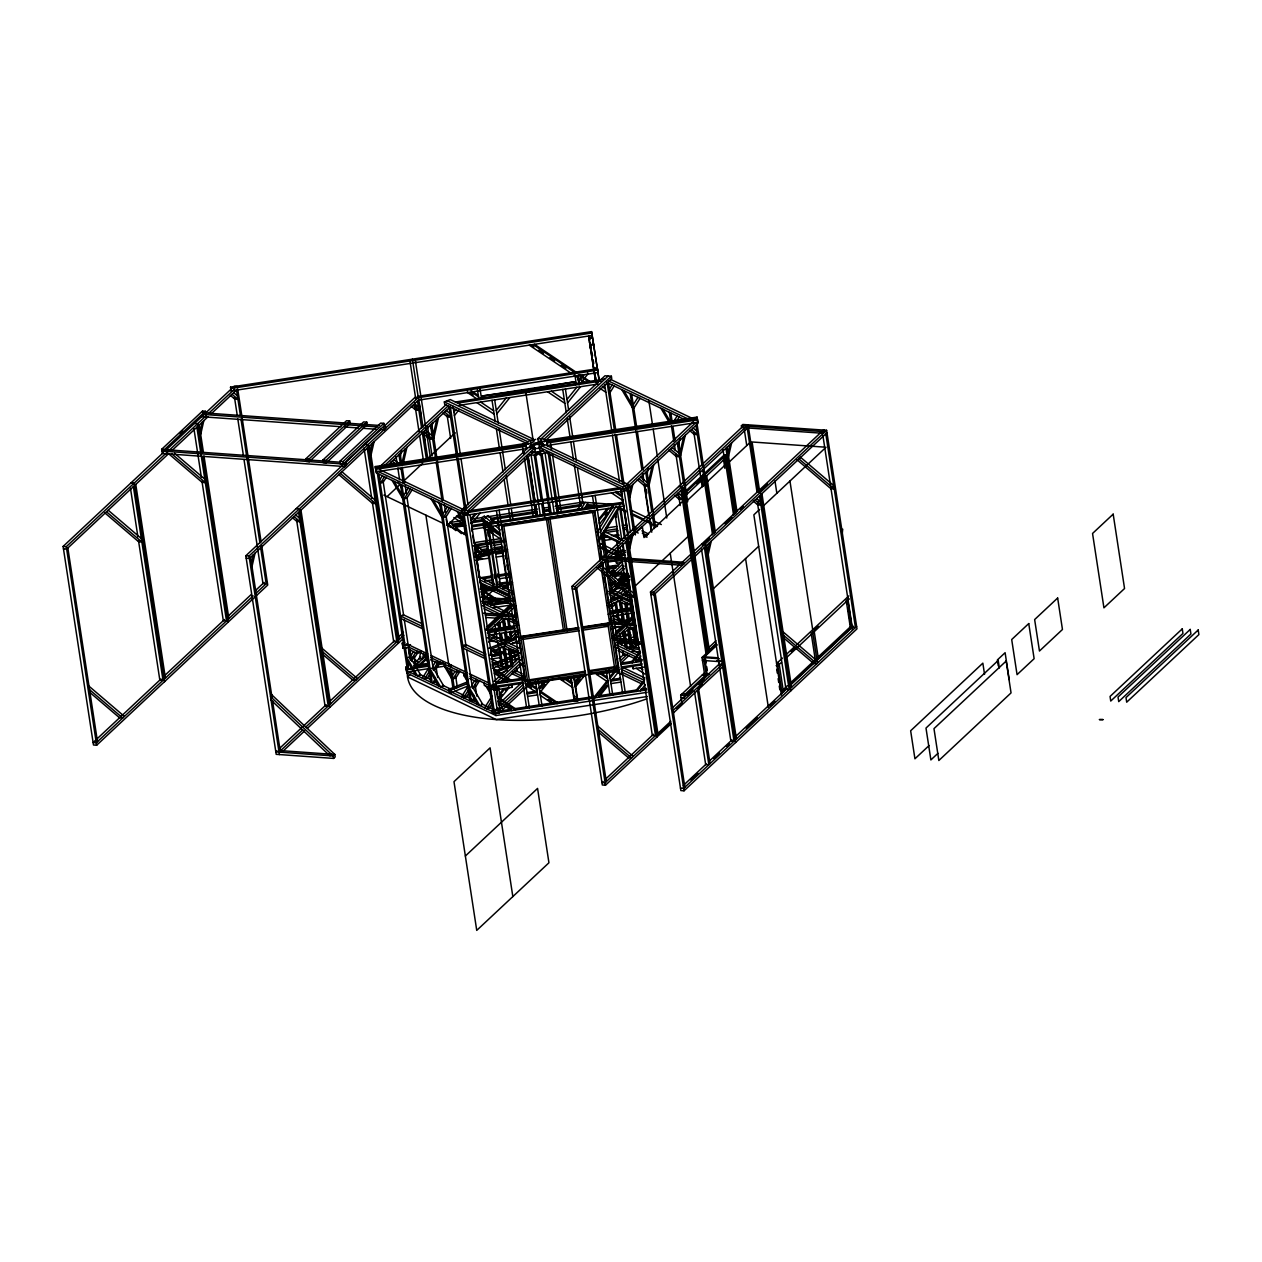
<?xml version="1.0" encoding="UTF-8"?>
<svg xmlns="http://www.w3.org/2000/svg" width="1262" height="1262" viewBox="0 0 1262 1262"><rect width="100%" height="100%" fill="white"/><g stroke="black" fill="none" stroke-linecap="round" stroke-linejoin="round"><path stroke-width="1.5" d="M501.456 538.48L473.755 542.739L485.996 553.292L485.98 554.823L483.299 555.879L483.314 554.349L473.203 545.626M450.392 527.484L450.487 526.017M478.755 548.591L475.853 546.099L475.853 544.537L505.384 540.01M277.025 750.764L275.842 751.884L333.247 755.954L334.84 754.471L272.119 695.157L271.062 700.11L329.776 755.717L334.745 754.471L335.203 756.916L333.625 758.415L276.204 754.329L245.822 555.769L381.518 428.733M202.157 422.265L200.232 430.673L200.768 434.128L203.829 420.688M251.469 563.12L253.394 554.712M252.006 566.575L255.066 553.135M370.476 451.686L372.4 443.293M371.012 455.156L374.088 441.716M399.865 458.216L401.616 450.613M402.184 462.255L405.228 448.925M403.556 462.097L406.916 447.363M431.43 428.67L432.74 422.959M433.308 434.617L436.794 419.394M433.844 438.072L438.482 417.817M420.956 651.287L419.268 658.654L422.454 658.874L423.716 653.353M522.673 678.704L523.982 672.946M629.217 494.42L631.142 486.028M629.754 497.891L632.814 484.45M629.139 545.484L631.047 537.091M629.659 548.954L632.735 535.514M646.665 475.758L648.4 468.139M648.542 481.69L652.028 466.467M649.078 485.16L653.716 464.889M678.215 446.212L679.95 438.592M680.108 452.143L683.578 436.92M680.628 455.614L685.266 435.343M728.032 452.9L729.957 444.492M728.553 456.355L731.629 442.915M707.667 551.068L709.591 542.66M708.203 554.539L711.279 541.082M577.286 510.384L582.35 502.166L612.37 504.295M581.167 508.949L585.221 502.371M584.038 509.154L588.092 502.576M585.489 508.996L587.54 505.683M597.021 532.406L613.222 506.078M599.892 532.611L616.093 506.283M597.699 541.051L619.973 504.832M599.182 540.862L619.437 507.939M379.752 479.891L382.339 475.758M384.421 476.768L380.272 483.346L383.238 482.179L386.361 477.241M403.556 495.587L408.257 488.126M410.339 489.12L404.092 499.058L407.058 497.875L412.264 489.609M442.71 514.265L447.411 506.803M449.493 507.797L443.246 517.736L446.212 516.552L451.417 508.286M410.86 655.751L413.447 651.634M415.545 652.628L411.38 659.221L414.362 658.038L418.511 651.46M422.344 678.151L428.607 668.229M429.127 671.684L424.426 679.145L427.392 677.978L429.285 674.996M432.819 666.226L435.406 662.108M609.467 389.106L612.07 384.989M610.003 392.561L614.152 385.983M452.395 675.564L454.983 671.447M633.272 404.802L637.988 397.341M633.808 408.273L640.071 398.335M467.76 686.891L461.498 696.829L464.463 695.662M468.281 690.361L463.58 697.823L466.546 696.656L468.439 693.674M471.972 684.887L474.559 680.77M484.592 707.84L490.855 697.918M491.375 701.372L486.675 708.834L489.64 707.667L492.464 703.186M674.318 420.498L677.142 416.018M677.142 420.325L679.224 417.012M448.404 524.219L459.731 513.602M453.878 412.09L456.039 409.393M454.399 415.561L458.721 410.166M496.297 410.371L506.078 398.145M496.834 413.826L509.848 397.562M582.728 374.672L578.406 380.067L578.627 381.471L584.022 374.719M475.033 513.602L470.726 518.997L470.947 520.401L476.342 513.666M567.001 399.486L576.781 387.276M567.537 402.957L580.567 386.693M480.112 513.082L471.467 523.872L471.247 522.468M482.936 588.266L485.097 585.568M484.229 588.313L486.391 585.615M483.677 593.14L485.838 590.442M488.757 642.232L495.24 634.139L495.019 632.735M607.306 508.491L598.74 519.171L598.961 520.575L608.757 508.365M605.192 515.243L607.558 512.293M609.94 509.343L612.307 506.377L612.527 507.781L599.497 524.045L599.276 522.642M503.885 688.389L499.563 693.784L499.784 695.188L505.179 688.437M502.244 694.557L500.083 697.255L500.304 698.643L508.949 687.853L508.728 686.465M505.494 690.503L507.655 687.806M543.528 682.3L539.205 687.695L539.426 689.084L544.837 682.348M541.903 688.453L545.137 684.414M539.962 692.554L548.607 681.764L548.229 679.319M576.182 684.367L580.504 678.972M583.738 674.933L583.959 676.337L575.314 687.127L575.093 685.723M614.247 671.416L609.925 676.826L610.145 678.215L615.54 671.479M598.456 695.851L607.022 685.156M611.755 680.344L619.311 670.895L596.532 674.397L596.311 672.993M598.677 697.239L608.458 685.029M640.307 651.066L632.01 661.414L632.23 662.818L640.528 652.47M640.891 656.13L636.001 662.235L635.78 660.831M644.677 679.666L636.395 690.014L636.616 691.418L643.715 682.537M640.386 690.835L645.276 684.73M797.063 459.794L830.995 488.788L833.661 485.554L800.455 457.191L798.783 458.769L834.198 489.009L833.661 485.554M161.646 449.319L202.504 411.065L205.375 411.27L205.643 412.989L164.786 451.228L161.915 451.023L161.646 449.319L164.517 449.524L205.375 411.27M180.229 433.891L183.053 431.241M261.723 545.831L267.733 585.063L96.669 745.227L93.483 744.99L63.1 546.446L163.461 452.474M205.816 412.816L231.325 388.933M63.1 546.446L66.287 546.667L206.179 415.687M209.003 413.037L234.511 389.169M168.43 453.831L66.665 549.112L63.479 548.891M171.253 451.197L207.962 416.823M210.801 414.173L237.713 388.964L261.124 541.95M305.656 458.974L346.514 420.719L349.7 420.956L350.079 423.401L309.222 461.655L306.035 461.419L305.656 458.974L308.843 459.194L349.7 420.956M322.741 460.173L363.598 421.918L366.785 422.139L367.163 424.6L326.306 462.838L323.119 462.618L322.741 460.173L325.927 460.393L366.785 422.139M339.825 461.356L380.682 423.117L383.869 423.338L384.247 425.783L343.39 464.037L340.204 463.817L339.825 461.356L343.012 461.592L383.869 423.338M384.326 426.114L415.119 397.278L418.306 397.514L249.024 556.006L245.822 555.769M344.494 464.116L346.072 462.633L346.451 465.079L344.873 466.561L162.293 453.468L161.93 451.023L344.494 464.116L344.873 466.561M384.121 429.821L385.715 428.339L385.336 425.878L383.743 427.376L384.121 429.821L380.193 429.537M418.668 399.959L249.387 558.451L246.2 558.23M380.177 466.372L446.243 404.534M384.263 465.773L448.515 405.607M387.497 465.536L450.329 406.711M161.031 678.956L93.104 742.545L96.291 742.766L253.189 595.885M165.259 674.996L224.494 619.532M227.334 616.881L251.406 594.323M255.665 590.348L264.168 582.397M256.012 593.235L267.355 582.618M387.292 496.423L400.038 484.498M402.862 481.847L422.675 463.28M425.515 460.63L455.251 432.803M461.403 510.227L528.557 447.347L534.93 447.789L535.309 450.25L468.155 513.129L461.766 512.672L461.403 510.227L467.776 510.668L534.93 447.789M537.833 438.655L605.003 375.776L611.376 376.218L611.755 378.679L544.6 441.558L538.211 441.101L537.833 438.655L544.222 439.113L611.376 376.218M463.88 509.722L466.656 507.135M531.744 447.568L464.59 510.447L465.331 515.353L626.22 490.618L698.028 423.401L697.066 417.091L546.572 440.233L547.377 445.47L697.87 422.344L697.066 417.091M608.189 375.997L541.035 438.876L541.398 441.337M272.119 695.157L270.541 696.64L333.152 755.954L333.625 758.415M529.267 454.809L536.445 455.33L538.038 453.831L540.01 454.777L546.683 452.143M475.206 557.205L480.68 552.078L480.585 553.545L476.452 557.425M475.727 560.486L482.778 553.876L482.668 555.359L476.989 560.675M280.038 747.956L326.211 704.717M330.502 700.694L394.848 640.449M397.719 637.767L403.461 632.388M279.028 752.105L302.817 729.83M305.609 727.212L403.777 635.307M282.199 751.931L304.599 730.966M307.392 728.348L402.72 639.093M403.414 643.588L404.613 642.484M407.042 667.298L408.241 666.178M415.119 662.534L420.956 657.076M483.33 599.466L494.609 588.897M414.898 665.957L426.319 655.262M414.346 666.888L415.529 665.768M482.605 603.22L483.425 602.431L476.989 560.36M418.132 665.737L426.698 657.707M626.441 484.403L693.548 421.571M627.293 486.817L696.214 422.281M487.053 626.646L498.537 615.903L498.9 618.364M500.115 614.42L511.599 603.678M486.217 629.044L511.773 605.129M486.864 630.053L501.724 616.14L502.087 618.585M503.301 614.657L514.107 604.53M489.94 629.975L502.891 617.844M505.037 615.84L515.842 605.713M505.81 617.923L498.174 625.053L494.988 624.832L495.587 628.697M506.33 631.883L507.214 637.673L508.412 636.553M510.4 634.691L514.644 630.716M501.487 633.776L502.355 639.424L505.541 639.645L506.74 638.54L505.589 631.016M496.029 651.366L498.821 648.747M508.618 639.582L518.398 630.401M511.788 639.408L518.777 632.861M683.61 562.237L682.174 563.578L682.442 565.281L600.712 559.476L600.444 557.772L601.879 556.432L683.61 562.237L683.862 563.956M824.812 431.983L824.559 430.263L823.124 431.604L823.392 433.323L741.662 427.518L741.393 425.799L742.813 424.458L826.61 430.295L856.993 628.855L684.036 790.801L680.849 790.564L650.466 592.004L679.114 565.187M671.21 723.694L605.492 785.216L602.305 784.98L571.923 586.436L743.081 426.177M571.923 586.436L575.109 586.656L603.757 559.839M606.628 557.157L748.066 424.726M626.867 539.6L642.374 526.853L644.014 537.549L683.894 500.225M607.006 559.602L575.488 589.102L572.301 588.881M609.861 556.921L748.445 427.171L758.383 492.101M683.894 492.716L703.139 474.686L704.748 474.812L713.756 533.763M703.912 476.768L703.549 474.323L724.167 455.014L725.76 455.125L734.784 514.076M704.748 474.812L684.114 494.12L708.124 651.003L716.374 643.273M703.549 474.323L705.142 474.433L725.76 455.125M684.272 495.161L687.017 492.59M696.64 483.583L702.145 478.424M684.493 496.565L705.111 477.257M705.505 476.878L726.139 457.57L724.546 457.459M494.105 681.385L519.739 657.376M610.65 572.27L622.04 561.606M685.361 502.292L705.994 482.983M706.389 482.605L727.022 463.296M728.206 462.933L750.701 441.874M522.925 657.612L491.596 686.938L491.975 689.399M612.401 573.831L622.371 564.493M500.478 681.843L520.417 663.165M612.748 576.718L624.138 566.054M495.161 689.62L494.783 687.175L488.41 686.717L488.773 689.162L495.161 689.62L498.001 686.954M503.696 681.622L523.651 662.944M614.547 577.838L624.516 568.499M612.149 585.284L615.004 582.602M617.859 579.936L625.021 573.232L608.205 572.049M614.326 584.748L615.746 583.407L616.487 585.095L615.067 586.42L614.326 584.748L629.454 580.835M619.137 580.63L627.608 572.696M610.729 589.496L616.897 583.738M619.311 581.466L622.166 578.801M618.932 582.587L628.508 573.611M608.647 591.452L611.518 591.657L618.396 585.221M622.513 581.356L628.003 576.213M621.062 582.981L629.328 575.235M614.531 590.805L620.021 585.647M624.154 581.798L629.643 576.655M501.992 701.073L521.947 682.411M610.003 599.971L614.263 595.964M617.118 593.298L628.508 582.634M498.064 707.966L495.225 710.648L495.966 715.538L647.169 692.302M500.919 705.3L523.698 683.972M620.305 593.519L628.855 585.521M528.699 685.313L498.79 713.314L492.401 712.872L492.022 710.411L498.411 710.869L524.045 686.859M609.246 607.085L613.521 603.094M622.071 595.08L626.346 591.089M611.06 608.205L615.32 604.198M625.289 594.875L628.145 592.209M634.123 586.988L659.569 563.168M661.887 560.991L689.257 535.372M681.985 562.505L823.423 430.074M702.224 544.947L709.307 538.322M724.877 523.746L731.944 517.12M740.447 509.17L743.271 506.519M758.856 491.928L767.343 483.977M652.028 593.345L650.845 594.465L654.032 594.686L826.989 432.756M650.466 592.004L653.653 592.241L826.61 430.295M615.383 632.372L623.491 624.785M625.069 623.302L633.177 615.714M612.985 636.222L634.013 616.534M612.338 638.446L626.678 625.021L627.056 627.466M628.255 623.523L633.997 618.159M614.137 639.55L627.845 626.725M630.069 624.643L634.376 620.604M630.763 626.788L623.128 633.934L619.942 633.713L621.724 645.292M759.598 509.438L753.856 514.833L781.415 694.999M762.485 506.756L826.042 447.237M619.185 658.701L624.39 653.842M630.385 648.226L633.366 645.434M624.722 631.379L627.309 648.305L630.495 648.526L631.694 647.406L631.11 643.652M620.147 661.02L627.577 654.063M634.297 647.769L638.54 643.794M620.525 663.481L629.012 655.514M712.257 589.748L758.667 546.288M465.362 856.015L537.565 788.419L548.938 862.782L476.736 930.378L453.989 781.667L490.082 747.861L512.829 896.572M707.745 648.558L715.996 640.828M706.878 651.586L709.717 648.92M704.732 675.296L702.003 657.486L715.664 644.708M704.511 656.824L717.337 644.819M703.88 659.095L702.461 660.42L719.845 661.667M841.864 529.993L842.701 529.204L842.322 532.927M681.575 701.167L680.66 695.22L704.385 673.009M685.44 693.958L705.269 675.391L705.647 677.836M671.321 708.881L719.103 664.143L722.29 664.364L673.103 710.427M687.222 695.094L692.901 689.778M698.564 684.477L704.228 679.177M676.448 708.282L682.174 702.918M697.933 688.153L702.224 684.13M673.466 712.872L722.669 666.809M603.126 781.415L601.927 782.535L605.113 782.755L670.832 721.249M604.798 779.853L653.495 734.247M656.871 735.699L670.769 722.7M776.603 663.544L782.472 658.054M784.932 655.751L794.65 646.649M796.701 644.724L848.805 595.948M791.211 651.555L795.486 647.548M813.99 630.211L818.265 626.22M781.493 662.329L777.818 665.784L776.13 665.658M787.188 656.997L849.263 598.882M783.103 689.793L787.378 685.771M790.233 683.105L850.257 626.914L851.929 627.025L816.198 660.468M786.194 688.563L783.339 691.245L781.667 691.119M790.485 684.556L813.343 663.149M683.341 785.437L706.263 763.967M709.118 761.286L732.039 739.832M734.878 737.182L787.188 688.2M789.996 685.566L853.427 626.189M690.693 779.948L697.854 773.243M713.614 758.494L719.34 753.13M726.502 746.426L729.373 743.744M746.11 728.064L757.216 717.652M769.646 706.042L774.868 701.136M856.614 626.409L683.657 788.34L680.47 788.119M929.084 745.542L914.934 758.793L910.643 730.761L982.846 663.165L984.549 674.381M937.95 753.304L930.883 759.929L925.992 728.064L998.195 660.468L999.346 667.961M410.434 674.271L407.547 676.968L496.25 719.577L647.406 696.498M419.079 666.21L427.739 658.149M492.969 523.698L484.292 516.205L481.642 517.641L470.568 519.345M499.531 525.639L487.952 515.653L485.302 517.073L485.523 518.508M615.162 554.759L614.452 553.292L623.365 549.585M625.416 550.548L616.471 554.255L617.181 555.722M625.652 552.251L618.49 555.233L619.216 556.684L624.58 554.46M444.334 401.9L450.266 399.565L533.605 439.302L533.968 441.763L528.037 444.098L444.697 404.361L444.334 401.9L527.658 441.653L533.605 439.302M522.31 444.65L527.358 442.662M532.406 440.659L535.766 439.334M542.77 443.309L542.912 444.287L536.46 443.83L530.466 446.196L530.324 445.218L536.318 442.852L542.77 443.309L543.212 446.133M529.851 447.032L536.539 444.382L543.733 444.887M539.174 447.142L545.121 444.792L628.444 484.545L628.823 486.99L622.876 489.34L539.552 449.587L539.174 447.142L622.513 486.895L628.444 484.545M541.713 446.732L537.202 448.515L530.766 448.057L530.908 449.035L530.324 445.218M532.343 451.638L537.77 452.017L542.802 450.029M530.687 452.49L537.912 453.011L542.975 451.007M483.314 554.349L485.996 553.292M496.897 586.42L494.231 587.477L484.072 521.064L482.967 520.118L483.551 523.935M512.057 584.085L497.922 586.909L488.631 526.159M377.164 472.004L403.635 644.992L405.118 645.702L408.083 644.519L404.25 619.468M411.712 668.229L408.746 669.396L407.263 668.686L404.014 647.453L405.496 648.147L408.462 646.98L410.481 660.2M409.929 658.669L408.494 649.267L417.201 653.416L420.167 652.249M609.641 583.517L615.02 581.388M609.814 585.158L615.193 583.028M625.936 578.785L629.517 577.365M626.315 581.246L629.896 579.826M488.725 648.368L517.594 636.963M610.824 600.113L619.847 596.547M623.46 595.128L627.072 593.692M490.697 649.299L515.969 639.329M607.385 603.189L621.819 597.494M625.431 596.058L629.044 594.639M491.076 651.76L505.51 646.049M510.921 643.92L519.944 640.355M607.763 605.65L622.198 599.939M627.608 597.794L631.221 596.374M435.185 681.685L432.219 682.868L401.947 485.113M491.896 664.191L518.761 653.574M492.07 665.831L518.934 655.215M492.448 668.292L519.313 657.676M469.385 685.455L451.323 692.601L449.351 691.655L448.972 689.21L467.035 682.064M495.934 670.643L509.611 665.453L511.094 666.162L508.491 649.252M616.266 623.097L623.491 620.241M450.029 669.081L452.9 687.869L454.383 688.579L457.349 687.396L455.629 676.116M503.759 647.832L506.646 666.636L508.113 667.33L511.094 666.162M621.803 613.143L622.955 620.667L624.438 621.377L627.403 620.194L626.252 612.685M448.972 689.21L450.944 690.14L467.192 683.72M496.092 672.299L512.356 665.879M618.238 624.027L629.075 619.752M500.083 673.324L507.308 670.469M611.392 629.344L618.617 626.488M514.06 672.441L517.026 671.274L516.442 667.409M462.728 514.107L488.978 685.692L490.461 686.402L493.426 685.234L493.647 686.623L522.705 682.158M474.338 700.363L471.357 701.53L441.101 503.79M494.089 710.096L490.839 688.847L489.356 688.153L492.606 709.402L499.941 709.922L496.471 687.269L496.692 688.673L494.026 689.084M619.532 582.429L628.997 579.984M615.067 586.42L629.233 582.76L630.401 590.395M501.803 524.803L594.244 510.558L601.485 557.93M507.671 524.487L501.897 525.386L502.055 526.428L594.497 512.183M513.445 523.604L517.294 523.004M525.56 680.044L527.342 679.776M616.235 666.084L618.001 665.8M614.405 668.024L618.254 667.44L603.725 572.475M230.552 387.118L591.562 331.622L591.783 333.026L230.772 388.522L230.552 387.118L231.151 390.968L592.162 335.471M588.975 338.468L592.541 337.932M590.032 345.299L593.582 344.747M593.661 368.188L597.226 367.652M423.038 427.219L418.29 396.252L597.399 368.725M597.62 370.113L418.511 397.656L418.29 396.252M418.889 400.101L597.999 372.574L591.941 334.067M482.068 398.524L481.69 396.063L527.91 388.964L528.399 392.119M528.904 389.532L575.015 381.723L528.794 388.822L529.283 391.977M528.021 389.658L481.69 396.063M455.424 401.994L604.687 379.042M457.696 403.083L600.949 381.061M459.273 405.339L598.156 383.995M465.331 515.353L376.25 472.856L375.271 466.561L525.765 443.419L526.207 446.227L375.713 469.354M375.492 467.95L525.986 444.823M546.793 441.621L697.271 418.495M547.014 443.025L697.492 419.883M525.765 443.419L526.585 448.673L376.092 471.814L375.271 466.561M468.723 510.889L619.705 487.684M625.857 488.173L464.968 512.908L377.622 471.247M450.266 522.468L463.186 520.48M488.946 516.521L537.596 509.043M543.433 508.144L549.27 507.245M555.106 506.346L582.35 502.166L582.886 503.538L582.35 502.166M452.348 524.266L465.284 522.279M472.666 521.143L483.74 519.439L483.961 520.859L470.9 522.878M536.934 511.268L491.044 518.319L491.265 519.739L537.312 512.656M542.66 510.384L550.311 509.201M556.053 508.334L580.899 504.5M452.253 525.733L465.315 523.73M543.07 511.773L548.812 510.889M556.495 509.706L581.435 505.873M453.926 526.68L465.441 524.913M455.913 527.122L465.568 525.639M623.759 506.046L472.303 529.33L472.083 527.942M475.742 546.02L505.589 541.43M478.424 547.676L487.716 546.257M493.3 545.405L500.73 544.253M605.713 528.115L616.866 526.396M622.45 525.544L626.157 524.976M480.664 549.853L488.094 548.702M493.679 547.85L502.97 546.414M604.23 530.86L617.244 528.857M622.813 527.989L626.536 527.421M503.664 547.897L483.362 551.021L483.567 552.44M474.654 552.677L488.268 550.595M494.105 549.696L501.897 548.497M604.451 532.722L617.938 530.655M623.712 529.772L627.561 529.172M507.592 549.427L485.444 552.835L485.665 554.255L505.967 551.131M474.402 556.652L478.266 556.053M482.116 555.469L489.845 554.27M495.635 553.387L503.349 552.204M603.741 536.776L607.59 536.176M611.455 535.577L617.244 534.694M476.452 557.094L489.956 555.012M495.745 554.128L503.475 552.93M603.851 537.502L607.716 536.918M613.506 536.019L619.232 535.135M478.708 559.003L482.573 558.403M476.894 560.028L488.473 558.246M496.203 557.063L503.917 555.879M604.293 540.452L612.023 539.253M619.674 538.085L617.812 538.369L616.661 530.971M480.68 577.68L491.833 575.961M497.402 575.109L510.416 573.106M610.682 557.694L619.973 556.274M482.952 578.769L492.196 577.349M497.733 576.497L510.668 574.51M614.499 558.545L620.036 557.694M484.466 581.041L493.205 579.7M499.957 578.659L511.047 576.955M607.479 562.126L622.261 559.855M490.082 582.681L493.584 582.145M616.345 561.842L616.55 563.246L621.803 562.442M499.847 583.186L507.624 581.987M606.848 566.733L618.522 564.934M480.507 586.909L484.403 586.309M499.957 583.912L511.631 582.129M606.959 567.474L618.632 565.676M498.916 584.574L512.546 582.476M607.937 567.821L617.67 566.322M480.175 588.975L493.205 586.972L510.242 595.112M608.158 569.225L615.951 568.026M482.226 589.953L495.24 587.95L495.509 589.669L480.633 591.957M502.639 586.814L508.381 585.931M485.886 590.521L489.782 589.922M608.536 571.67L614.373 570.771M502.891 588.534L508.633 587.65M483.22 601.627L510.148 597.494M483.409 602.889L514.123 598.172M488.331 603.268L492.196 602.668M496.061 602.084L499.941 601.485M483.677 604.608L514.391 599.892M490.634 605.429L508.05 602.747M622.261 585.189L628.066 584.29M493.253 607.716L512.64 604.766M615.351 589.07L623.112 587.887M485.665 630.227L518.635 625.163M611.597 610.871L630.984 607.89M487.826 631.331L514.975 627.167M609.877 612.575L633.145 608.994M402.72 645.844L410.481 644.661M488.047 632.735L515.196 628.555M608.158 614.278L633.366 610.398M403.099 648.305L402.278 643.052L403.099 648.305L408.92 647.406M488.426 635.18L519.455 630.416M612.417 616.124L633.745 612.843M578.69 627.561L520.717 636.474L520.954 637.941L578.942 629.028M582.555 626.962L609.609 622.797L609.846 624.28L582.807 628.429M520.78 636.884L578.769 627.971M582.618 627.388L609.672 623.223M604.198 625.826L608.063 625.226L608.237 626.283L583.076 630.148M523.083 639.361L579.211 630.748M413.668 665.563L429.175 663.165M497.054 652.738L504.8 651.539M413.889 666.951L429.395 664.569M439.097 663.086L442.978 662.487M489.514 655.325L505.021 652.943M508.901 652.344L518.603 650.861M623.191 634.786L627.072 634.187M406.348 669.554L427.676 666.273M437.378 664.774L445.139 663.591M491.675 656.429L499.437 655.246M503.301 654.647L518.824 652.265M615.667 637.373L631.174 634.991M429.995 668.418L406.727 671.999L405.907 666.746L406.885 673.056L495.966 715.538M435.816 667.535L445.502 666.036M492.054 658.89L499.799 657.691M513.382 655.609L517.262 655.01M619.91 639.235L625.731 638.335M629.612 637.736L637.373 636.537M632.088 661.398L620.778 663.149L620.999 664.538L641.727 661.351M635.859 660.831L641.506 659.947M523.541 680.597L527.248 680.029M585.394 671.195L529.267 679.824L529.425 680.881L585.552 672.252M589.259 670.611L614.42 666.73L614.578 667.787L589.433 671.652M614.815 668.008L618.711 667.409M621.377 666.999L642.106 663.812M616.55 668.166L614.689 668.45L614.846 669.507L607.811 623.507M495.572 687.411L523.919 683.058M622.324 667.929L641.695 664.948M527.595 681.417L527.832 682.884L585.82 673.971M589.685 673.372L616.708 669.223L601.643 570.803M548.229 680.123L559.729 678.357M588.502 673.94L592.335 673.34M619.074 669.854L525.749 684.209L525.528 682.805M494.183 690.125L511.946 687.396L511.583 684.95M563.83 680.36L560.959 678.435L561.18 679.824L583.959 676.337M632.956 667.361L633.177 668.765L643.857 667.125M527.611 696.419L537.596 694.889M610.966 683.61L620.951 682.064M499.105 708.613L501.771 708.203L498.679 688.011L498.9 689.399M573.894 695.678L574.115 697.081L576.781 696.671L573.674 676.479L573.894 677.883M501.298 710.774L510.984 709.291M514.849 708.692L594.213 696.498M598.078 695.898L636.789 689.951M640.67 689.352L646.475 688.468M646.791 689.857L495.587 713.093L406.506 670.595M574.32 701.341L577.87 700.789L577.491 698.343L573.942 698.88L574.32 701.341L571.86 685.645M234.148 386.282L237.351 386.519M741.393 425.799L823.124 431.604M415.182 406.616L418.369 406.853L414.677 403.698M824.654 447.142L752.089 441.984L759.771 492.196M204.728 412.926L379.436 425.468M203.15 414.409L377.859 426.95M544.805 439.981L550.216 440.359M201.557 416.712L340.929 426.714M344.857 426.998L358.597 427.992M362.525 428.275L376.265 429.254M537.959 442.063L541.556 442.315M194.49 423.433L197.677 423.653L202.204 453.216M364.734 444.445L368.031 444.571L398.413 643.131M830.995 488.788L834.198 489.009M165.48 449.666L340.188 462.207M678.64 486.517L681.827 486.753L707.383 653.811M757.168 492.101L760.371 492.322L790.753 690.882M397.909 468.502L401.095 468.738M684.083 495.335L685.676 495.461L708.928 647.438M757.247 501.44L760.434 501.677L756.743 498.522M601.769 505.683L586.83 504.626L587.287 506.078L594.765 506.614M131.011 482.857L134.198 483.078L164.581 681.638M296.207 508.602L299.394 508.823L329.776 707.383M623.491 538.148L626.678 538.369L657.06 736.929M702.035 543.733L705.221 543.954L735.604 742.513M600.444 557.772L682.174 563.578M612.18 573.106L619.689 573.626M610.508 573.642L623.586 574.573L623.854 576.292M610.776 575.362L621.977 576.15M608.915 593.172L611.786 593.377L609.199 576.529M607.385 605.634L610.571 605.855M481.264 597.194L504.343 598.835M483.52 598.945L498.916 600.049M504.69 600.46L514.312 601.138M481.974 601.264L485.823 601.532M497.37 602.353L510.842 603.315M812.57 631.552L814.242 631.663L818.344 658.464L816.672 658.354M483.094 613.222L516.048 615.556M610.382 622.261L633.65 623.917M485.381 614.973L516.395 617.181M610.745 623.885L635.938 625.668M485.76 617.433L497.386 618.254M501.266 618.522L514.833 619.5M613.048 626.473L622.75 627.167M626.63 627.435L636.316 628.129M629.375 594.512L636.316 639.897L637.988 640.008L630.984 594.213M612.48 638.304L637.499 640.071M612.827 639.929L639.755 641.837M617.355 641.632L639.976 643.241M617.039 642.642L640.134 644.283M507.214 637.673L510.4 637.894L509.517 632.104M494.452 637.468L502.213 638.004M506.094 638.288L515.795 638.982M625.652 646.775L639.235 647.753M502.56 639.629L512.262 640.323M627.955 648.542L639.597 649.378M489.356 641.128L497.118 641.68M512.64 642.768L518.461 643.194M632.215 651.271L639.976 651.823M702.839 656.713L718.299 657.802M702.003 657.486L719.403 658.717M777.566 664.317L779.238 664.443L783.513 692.333M716.816 660.61L720.681 660.878M626.378 655.183L623.191 654.946L622.608 651.082M703.675 673.671L709.559 674.097M702.082 675.17L707.966 675.58M682.253 693.737L688.137 694.147M680.66 695.22L686.544 695.646M681.038 697.665L684.966 697.949M280.606 750.622L334.84 754.471M610.319 379.278L692.412 418.448M608.489 380.998L690.109 419.93M607.101 382.623L685.061 419.804M447.3 400.732L530.624 440.47L531.002 442.93M542.139 445.975L625.479 485.712L626.22 490.618M534.567 443.451L536.539 444.382M630.322 509.769L647.564 517.988M654.457 521.285L661.351 524.566M625.652 510.574L618.538 507.182L619.074 508.554L625.968 511.836M630.984 513.113L643.415 519.045M646.964 520.749L650.529 522.436M654.079 524.124L657.628 525.828M631.126 514.297L656.95 526.617M633.634 526.853L636.963 528.447M641.948 530.813L648.589 533.984M642.326 533.274L647.311 535.656M634.739 531.381L638.241 533.053M643.494 535.561L646.996 537.233M622.971 540.388L603.741 531.223L604.277 532.596M619.658 541.84L602.305 533.558L606.028 555.722M602.842 534.93L620.305 543.259M600.57 543.638L617.844 551.888M621.898 553.813L625.368 555.469M599.087 545.973L609.325 550.847M614.452 553.292L625.447 558.545M599.655 547.361L622.687 558.34M379.972 469.779L463.249 509.501M630.811 598.519L613.174 590.111L613.427 591.831M611.518 591.657L632.467 601.643M610.698 592.856L631.11 602.589M609.404 594.512L617.781 598.503M620.447 599.781L631.489 605.034M617.67 600.728L627.119 605.239L630.101 604.056L632.167 617.575M383.853 495.114L443.104 523.367M446.559 525.008L465.504 534.047M625.92 619.5L627.403 620.194M612.985 615.588L623.523 620.62M612.78 618.096L619.737 621.393M609.688 618.885L618.364 623.018M628.776 627.987L633.997 630.479M513.208 591.862L499.563 585.347L498.979 581.498M479.039 576.892L494.941 584.48M616.582 642.5L639.55 653.448M495.871 585.915L512.924 594.055M479.607 579.763L493.742 586.499M615.367 644.503L638.351 655.467M493.458 588.691L510.511 596.831M480.175 582.618L510.211 596.942M614.168 646.523L642.453 660.01M480.554 585.063L487.621 588.439M491.155 590.127L508.823 598.551M618.08 650.671L639.282 660.783M487.968 603.126L512.703 614.925M621.961 667.03L644.945 677.994M483.236 603.457L502.67 612.717M620.762 669.049L643.746 680.013M482.037 605.46L501.471 614.736M510.305 618.948L517.373 622.324M621.33 671.905L642.532 682.016M484.182 608.757L498.316 615.509M507.15 619.721L517.751 624.785M616.408 671.826L641.143 683.625M487.306 632.846L505.731 641.648M507.703 642.579L521.111 648.983M488.536 636.032L502.765 642.815M517.199 649.693L504.737 643.762L505.115 646.207M487.132 637.625L501.361 644.425M504.122 645.734L519.345 653.006M501.345 646.68L510.81 651.192L513.776 650.025L515.559 661.619M421.839 623.602L403.556 614.878L400.575 616.045L422.202 626.362M485.744 654.079L465.788 644.567L462.823 645.734L484.45 656.051M490.76 658.748L497.701 662.061M515.07 670.327L522.011 673.64M400.953 618.506L422.565 628.807M463.201 648.195L484.813 658.496M491.943 661.903L505.999 668.592M512.593 671.747L523.556 676.968M495.84 666.02L502.86 669.381M511.646 673.561L523.935 679.429M406.616 643.825L427.739 653.905M431.131 655.514L466.845 672.551M469.306 673.719L489.435 683.326M491.943 684.525L493.426 685.234M408.62 647.059L427.66 656.13M430.815 657.644L466.814 674.807M469.969 676.306L490.524 686.118M424.505 654.631L424.884 657.076L428.039 658.59M430.452 659.742L437.504 663.102L440.47 661.919L436.321 668.513L433.339 669.68L437.504 663.102L437.125 660.641M444.082 663.97L444.461 666.415L457.081 672.441L460.046 671.258L455.897 677.852L452.916 679.019L457.081 672.441L456.702 669.98M463.659 673.309L464.037 675.754L466.12 676.747L467.871 679.729M469.606 678.42L476.657 681.78L479.623 680.597L475.458 687.191L472.493 688.358L476.657 681.78L476.279 679.319M489.246 687.79L484.324 685.44L483.961 682.979M455.882 686.702L457.349 687.396M411.38 668.055L412.848 668.765M419.473 674.192L430.105 679.271M433.639 680.959L437.188 682.647M442.505 685.187L451.354 689.399M454.904 691.087L476.168 701.23M481.485 703.77L492.117 708.834M602.463 386.882L605.318 388.806M534.441 344.242L576.387 372.385M579.605 374.562L590.9 382.134M600.113 388.428L605.855 392.277M533.053 344.558L574.983 372.716M578.217 374.877L587.887 381.376M530.655 344.81L533.858 346.971M538.653 350.189L543.465 353.407M549.869 357.698L554.665 360.932M561.069 365.223L565.865 368.441M529.267 345.141L570.897 373.063M574.1 375.224L585.3 382.733M551.352 391.188L564.335 399.896M547.582 391.772L564.871 403.367M471.136 390.636L478.298 395.448L478.519 396.852L471.357 392.04M470.237 393.145L473.092 395.069M616.44 491.88L622.166 495.729L622.387 497.118L615.225 492.306M477.62 399.36L467.587 392.624L467.366 391.22M480.648 402.057L493.631 410.781M611.455 492.89L622.923 500.588M476.878 402.641L494.152 414.236M487.085 525.623L500.083 534.347L500.304 535.751L487.306 527.027M488.031 529.377L492.748 532.532M457.759 515.811L462.57 519.029M456.387 516.142L462.791 520.433M453.831 517.53L465.126 525.118M639.96 667.724L642.831 669.649M636.19 668.308L644.787 674.082M484.04 590.821L496.613 599.261M484.261 592.225L493.694 598.551M601.517 673.372L607.259 677.221L607.479 678.625L600.302 673.813M483.267 594.67L489.766 599.024M596.532 674.397L608 682.095M561.18 679.824L572.648 687.538M493.742 649.693L498.048 652.58L498.49 655.388L491.312 650.577M492.527 650.135L498.269 653.984M490.413 653.085L494.72 655.972L494.499 654.568M528.478 685.787L531.334 687.711M548.307 699.542L551.557 701.719M535.861 692.002L525.828 685.266L548.607 681.764L548.386 680.36M495.745 672.993L498.979 675.17M494.341 673.309L507.324 682.016L507.103 680.612M506.614 705.947L511.473 709.212L511.694 710.616L498.711 701.893L498.49 700.505M693.122 427.992L696.813 431.147M691.434 429.569L697.334 434.617L694.147 434.38L689.715 430.594M755.055 500.099L760.97 505.131L757.768 504.91L753.351 501.124M672.236 447.553L678.909 453.263M670.548 449.13L679.445 456.718L676.258 456.497L668.844 450.171M678.199 492.937L681.89 496.092M676.527 494.515L682.427 499.563L679.24 499.326L674.807 495.556M640.67 477.099L647.359 482.794M638.998 478.661L647.879 486.264L644.693 486.044L637.278 479.702M783.071 631.852L818.486 662.108M783.607 635.322L816.814 663.686L813.627 663.449L783.308 637.562M446.322 410.465L450.013 413.605M444.65 412.027L450.55 417.075L447.363 416.854L442.93 413.068M633.761 593.534L600.554 565.171L598.882 566.748L634.297 597.005L631.11 596.768L597.163 567.774M413.005 405.276L418.905 410.324L415.719 410.087L411.286 406.317M425.436 430.011L432.125 435.721M423.764 431.588L432.645 439.192L429.459 438.971L422.044 432.629M393.886 459.557L399.234 464.132M392.198 461.135L395.164 463.675M390.494 462.176L393.46 464.716M341.97 471.783L375.177 500.146M340.283 473.36L375.697 503.617L372.511 503.38L338.563 474.386M233.722 392.703L237.414 395.858M232.05 394.28L237.95 399.328L234.748 399.092L230.331 395.321M597.809 726.123L633.224 756.38M521.49 663.828L524.44 666.352M598.346 729.594L631.552 757.957L628.366 757.736L598.046 731.834M295.781 515.022L299.473 518.177M294.093 516.6L299.993 521.648L296.807 521.411L292.39 517.625M174.55 453.279L204.87 479.166M412.627 657.455L418.558 662.518M171.458 453.642L205.406 482.636L202.204 482.415L168.272 453.421M414.204 661.809L416.886 664.096M322.11 648.352L357.525 678.609M322.646 651.823L355.837 680.186L352.65 679.966L322.331 654.063M108.201 510.227L141.407 538.59M106.513 511.804L141.928 542.061L138.741 541.84L104.793 512.845M89.003 686.197L124.417 716.437M89.523 689.651L122.729 718.015L119.543 717.794L89.223 691.891M483.74 519.439L481.642 517.641L487.511 522.705M491.06 519.565L495.398 523.32M495.556 525.938L500.209 529.945M490.445 525.229L500.698 534.094M483.33 520.323L499.452 534.252M449.84 522.105L464.306 534.583M455.614 528.62L461.403 533.621M447.174 523.162L455.85 530.639M474.622 548.402L483.299 555.879M663.055 409.298L670.958 422.77M660.957 408.304L668.608 421.35M623.901 390.621L631.805 404.092M621.803 389.627L632.325 407.563M459.242 512.451L463.611 519.881M513.634 606.959L515.622 610.366L515.085 606.896M457.159 511.457L464.132 523.351M438.277 502.276L441.243 507.324M433.323 500.083L441.227 513.555M431.241 499.089L441.763 517.026M398.129 481.926L402.089 488.662M394.17 481.406L402.073 494.878M392.088 480.412L402.61 498.348M488.078 687.222L490.697 691.686M485.996 686.228L491.975 696.435M464.037 675.754L468.028 682.553M469.764 691.071L477.667 704.543M446.543 667.409L450.913 674.855M444.461 666.415L451.449 678.325M426.966 658.086L428.717 661.051M424.884 657.076L428.875 663.875M430.61 672.394L438.513 685.865M407.516 661.383L415.419 674.855M628.318 580.157L629.06 581.845M592.714 512.467L592.556 511.41L600.16 561.069M550.058 519.029L549.885 517.988L567.143 630.763M503.838 526.159L503.664 525.102L527.832 682.884M525.639 680.533L525.812 681.685L501.629 523.651M635.78 632.846L636.001 634.25M593.929 369.876L588.613 336.023L595.664 382.118M587.571 372.747L587.792 374.136L579.148 384.926L577.744 375.682M616.187 560.801L615.966 559.397L616.55 563.246M596.768 506.251L596.989 507.655L595.112 495.398M597.368 510.116L597.147 508.712L604.514 556.842M625.147 691.734L625.368 693.138L605.113 560.738M594.102 506.661L594.323 508.065L592.446 495.808M622.481 692.144L622.702 693.548L604.23 572.822M616.487 667.74L616.708 669.223M612.512 693.69L612.733 695.078L608.883 669.996M606.596 672.851L606.217 670.406L610.067 695.488L609.846 694.1M550.753 443.719L551.62 449.335L551.021 445.565M574.888 681.859L573.989 676.18L575.078 682.979M575.409 685.092L577.87 700.789M576.56 695.267L576.781 696.671M571.229 678.278L571.008 676.889L574.115 697.081M570.661 678.073L571.339 682.411M526.144 445.88L526.585 448.673M522.831 448.01L523.698 453.626L523.304 450.991M553.182 702.808L553.403 704.212L540.42 695.488L540.199 694.084M538.543 683.31L538.18 680.865L542.013 705.963L541.792 704.559M539.126 704.969L539.347 706.357L535.498 681.275M522.815 637.657L522.657 636.6L529.693 682.6M480.301 390.668L480.081 389.264L481.563 398.95M500.762 521.017L500.982 522.421L499.121 510.163M509.722 582.918L509.943 584.322L509.343 580.441M525.15 680.344L525.371 681.748M529.157 706.499L529.377 707.903L501.14 523.462M498.096 521.427L498.316 522.831L496.455 510.574M498.695 525.276L498.474 523.872L526.711 708.313L526.491 706.909M500.604 537.817L500.825 539.205L483.535 527.611L483.314 526.207M507.056 583.328L507.277 584.732L502.008 550.406M511.725 685.992L511.946 687.396M501.55 706.799L501.771 708.203M479.024 576.497L479.245 577.901L475.111 550.91M499.72 708.518L499.941 709.922M467.382 515.038L467.161 513.634L493.647 686.623M455.787 526.396L456.402 530.277M415.655 362.604L415.435 361.2L430.437 457.79M412.39 359.165L418.353 398.051M230.93 389.564L231.151 390.968M596.989 366.169L599.024 379.373M636.316 639.897L636.569 641.617M593.44 366.706L595.475 379.909M475.222 548.891L476.405 556.542M1009.237 679.682L1005.104 652.706L997.374 659.947L998.258 665.737M825.805 433.86L855.431 627.514L852.244 627.293L822.903 435.579M847.969 596.721L848.427 599.671M852.386 629.975L847.827 600.223L846.155 600.113L850.414 627.987M846.881 600.46L847.48 604.293M848.064 608.142L848.648 611.991M849.247 615.84L849.831 619.674M850.414 623.523L850.998 627.372M789.949 481.027L812.712 629.754M774.963 480.901L776.856 493.284M761.933 493.663L791.558 687.317M759.55 495.887L789.176 689.541L785.989 689.32L757.547 503.412M747.262 428.291L757.042 492.196M744.359 429.995L746.741 445.486M778.197 662.061L778.638 664.995M777.36 662.834L782.077 693.658M776.698 669.381L777.282 673.103M778.133 678.672L778.701 682.395M779.269 686.102L779.837 689.825M745.574 558.545L768.337 707.256M727.149 447.111L736.945 511.205M725.95 448.231L735.888 513.161M733.601 515.196L724.956 458.69L723.363 458.579L724.845 468.312M723.063 449.95L723.946 455.771M724.546 459.652L725.145 463.533M706.704 475.774L715.349 532.28M705.142 474.433L714.166 533.384M696.892 422.849L704.78 474.386M695.93 425.373L702.114 465.852M702.713 469.716L703.597 475.49M712.573 534.883L703.928 478.377L702.335 478.251L703.518 486.044M693.911 432.85L702.177 486.943M706.783 545.294L736.424 738.948M704.417 547.519L734.042 741.173L730.856 740.952L701.514 549.222M678.499 441.684L687.695 501.771M677.315 442.788L683.547 483.504M684.13 487.384L686.212 500.951M683.389 488.078L708.581 652.691M670.832 413.005L672.315 422.707M672.914 426.588L674.981 440.154M669.349 412.311L670.832 421.997M671.431 425.878L673.798 441.385M674.413 444.508L675.312 450.313M675.896 454.194L680.944 487.148M681.007 490.319L706.199 654.915M706.136 662.929L705.568 659.206L704.133 660.547L706.404 675.422M706.704 666.651L707.272 670.359M704.811 658.748L707.162 674.129M678.404 493.963L680.186 505.573M698.659 689.289L710.049 763.636M697.476 690.409L708.85 764.756L705.663 764.535L694.573 692.081M648.763 400.212L652.596 425.31M653.195 429.175L657.328 456.213M657.912 460.078L666.778 518.019M670.217 553.198L690.614 686.449M646.949 471.215L655.546 527.437M645.75 472.335L651.681 511.11M652.28 514.991L654.363 528.557M631.678 394.343L636.726 427.297M637.31 431.162L643.241 469.937M646.207 489.325L646.807 493.205M651.255 522.279L651.855 526.159M642.863 474.055L643.746 479.86M644.645 485.681L649.094 514.754M649.678 518.635L651.76 532.201M630.195 393.634L635.243 426.588M635.843 430.468L641.774 469.243M642.358 473.108L643.557 480.869M644.141 484.75L648.889 515.764M649.772 521.585L651.255 531.27M655.215 593.566L684.856 787.236M653.653 592.241L684.036 790.801M628.334 488.646L635.417 534.914M627.135 489.766L633.335 530.245M608.584 383.317L615.667 429.601M616.55 435.374L623.933 483.583M623.949 489.53L630.448 531.949M607.022 382.102L614.484 430.815M615.004 434.238L622.45 482.873M622.513 486.895L622.876 489.34M628.003 533.763L621.283 489.94L622.166 495.729M622.765 499.578L628.066 534.283M604.735 384.957L611.818 431.225M612.401 435.09L619.484 481.358M620.967 490.997L621.551 494.846M622.15 498.711L622.734 502.56M623.617 508.349L627.829 535.861M628.255 539.71L657.881 733.364M620.746 508.223L625.163 537.076M625.873 541.934L655.499 735.588L652.312 735.367L630.968 595.932M619.689 507.529L624.359 538.117M591.562 331.622L599.261 380.856M628.287 575.961L628.539 577.68M622.971 543.654L630.385 592.067M617.402 511.142L621.787 539.82M622.371 543.638L623.538 551.289M625.005 560.849L627.056 574.226L624.185 574.021L622.134 560.643M627.64 583.17L628.792 590.742M589.496 335.881L590.095 339.762M590.679 343.643L591.357 348.075M591.957 351.956L592.541 355.837M593.14 359.717L593.739 363.614M595.806 377.196L596.405 381.077M632.925 621.961L633.303 624.422M633.887 628.271L635.669 639.866M594.355 372.605L595.838 382.291M615.888 513.587L616.471 517.436M615.115 514.77L618.916 539.615M620.084 547.266L620.967 552.993M632.404 627.466L635.354 646.775L632.167 646.554L629.217 627.23M626.757 602.779L627.719 609.089M628.302 612.953L629.486 620.683M616.755 540.436L618.632 552.709M625.652 604.53L626.236 608.394M626.835 612.259L628.302 621.914M624.816 603.283L625.668 608.915M628.807 628.618L630.543 639.897M627.624 629.738L630.495 648.526M632.814 666.304L633.177 668.765M621.046 597.794L621.425 600.239M621.551 602.573L622.702 610.098M623.286 613.853L624.438 621.377M620.084 601.879L621.235 609.388M624.327 632.814L626.693 648.274M619.248 600.68L620.73 610.335M621.314 614.2L622.213 619.989L619.232 621.172L618.049 613.442M622.765 631.489L624.027 639.724M624.611 643.588L625.211 647.453M616.282 601.848L617.465 609.578M614.137 596.768L614.515 599.213M615.099 603.078L616.282 610.808M616.881 614.673L617.765 620.462M603.599 533.684L606.817 554.649M607.685 560.375L609.735 573.721M610.603 579.432L612.354 590.868M606.596 559.508L608.631 572.743M577.822 376.218L578.406 380.099M574.857 374.704L576.34 384.374M575.015 381.723L575.504 384.863M594.702 510.526L601.927 557.804M602.747 563.089L603.63 568.941M602.242 562.742L603.126 568.578M599.986 553.419L600.57 557.205M601.438 562.884L602.021 566.654M603.757 578.012L604.324 581.798M565.408 389.027L568.673 410.355M569.556 416.176L572.822 437.488M573.405 441.369L576.371 460.756M577.57 468.517L582.902 503.412M562.742 389.437L566.291 412.706M567.19 418.511L570.156 437.898M570.74 441.779L573.421 459.226M574.305 465.047L580.236 503.822M576.671 587.997L606.312 781.651M575.109 586.656L605.492 785.216M552.362 454.178L561.259 512.34M549.475 453.184L558.593 512.751M546.572 440.233L547.377 445.47M547.992 451.622L557.473 513.666M544.222 439.113L544.6 441.558M545.01 452.79L554.207 512.893M542.045 453.973L548.875 498.553M549.459 502.434L551.242 514.076M539.142 444.161L539.726 448.042M540.578 453.263L549.822 513.965M539.631 452.332L540.01 454.777M548.023 517.672L565.234 630.148M536.318 442.852L536.46 443.83M537.77 452.017L537.912 453.011M546.336 518.54L563.593 631.315M570.629 677.741L571.355 682.474M536.066 452.869L536.445 455.33M525.844 392.608L532.943 438.955M533.826 444.745L534.599 448.83M535.435 454.052L544.932 516.095M534.252 455.172L541.067 499.752M541.666 503.633L543.449 515.275M531.065 454.935L540.262 515.038M527.658 441.653L528.037 444.098M528.163 456.655L534.993 501.235M535.577 505.115L537.06 514.817M528.068 456.292L534.899 500.888M535.498 504.753L537.265 516.395M526.806 456.118L536.003 516.221M523.115 449.856L523.698 453.736M524.44 458.469L533.337 516.631M494.688 399.896L498.253 423.164M499.137 428.97L501.819 446.432M502.402 450.297L505.368 469.685M506.267 475.506L510.716 504.579M511.299 508.46L513.082 520.086M492.022 400.306L495.288 421.634M496.471 429.38L499.437 448.767M500.036 452.648L503.002 472.035M504.185 479.797L508.05 504.989M508.633 508.87L510.416 520.496M516.048 613.127L516.568 616.582M505.494 555.264L506.094 559.145M506.977 564.95L507.639 569.367M477.415 389.674L478.819 398.824M507.971 613.08L508.349 615.54M508.649 617.465L510.116 627.119M510.716 630.984L511.599 636.789M507.45 618.585L508.933 628.239M491.249 524.708L500.604 585.852M510.432 648.747L512.877 664.711M497.796 573.816L498.395 577.665M504.264 618.348L505.747 628.019M509.327 650.498L511.694 665.942M487.952 515.653L488.157 517.073M503.853 619.737L505.005 627.261M502.67 620.857L503.822 628.366M504.39 632.136L505.541 639.645M486.943 521.427L487.542 525.276M488.126 529.078L497.149 588.124M487.621 532.059L488.22 535.908M494.105 574.384L494.688 578.233M505.242 648.542L508.113 667.33M484.292 516.205L484.513 517.625M499.768 622.513L500.919 630.022M499.373 623.949L500.257 629.738M500.84 633.603L502.024 641.317M502.939 646.649L505.888 665.957L502.923 667.125L499.973 647.816M484.135 527.753L493.205 586.972M497.812 622.608L498.774 628.918M499.358 632.783L500.541 640.512M496.171 632.562L497.054 638.351M497.654 642.216L498.238 646.081M498.49 647.122L501.456 666.431M482.336 584.369L484.356 597.525M470.048 514.628L496.313 686.212M452.995 406.301L460.362 454.509M460.961 458.358L468.028 504.642M471.578 527.768L472.162 531.633M472.761 535.482L473.644 541.272M496.518 691.702L497.386 697.334M497.954 701.088L498.522 704.843M475.017 553.687L475.6 557.488M467.776 510.668L468.155 513.129M498.411 710.869L498.79 713.314M493.805 687.68L497.275 710.332M450.25 406.206L457.696 454.919M458.216 458.343L465.962 508.901M449.13 407.831L456.213 454.099M456.797 457.964L464.763 510.022M464.195 514.817L490.461 686.402M447.127 415.324L450.66 438.45M463.643 523.288L465.41 534.851M475.175 685.234L476.847 696.167M470.584 674.334L470.947 676.779M444.366 504.563L445.565 512.309M446.149 516.19L466.025 646.081M466.625 649.962L472.256 686.796M473.439 694.542L474.433 700.994M431.714 424.142L436.747 457.096M437.346 460.977L443.277 499.752M446.243 519.139L447.142 524.96M430.516 425.262L435.564 458.216M436.163 462.097L442.094 500.872M439.633 503.096L469.89 700.836M427.629 426.966L432.077 456.055M423.716 432.882L427.771 458.201M419.221 403.793L419.836 407.784M420.42 411.554L421.003 415.435M424.284 436.794L424.868 440.675M417.485 401.079L421.634 428.181M422.234 432.061L426.382 459.163M410.103 362.02L415.766 399.013M414.599 402.783L419.031 431.825M419.631 435.705L423.48 460.882M451.007 664.995L451.37 667.44M451.512 669.775L454.383 688.579M449.035 664.049L449.414 666.51M425.878 515.148L448.641 663.859M450.944 690.14L451.323 692.601M436.021 666.557L437.693 677.505M431.43 655.656L431.793 658.101M400.149 453.689L401.631 463.375M402.231 467.255L404.597 482.762M405.212 485.886L406.411 493.647M406.995 497.512L433.402 670.059M434.443 676.842L435.28 682.316M398.966 454.809L400.448 464.495M401.048 468.376L403.114 481.942M396.079 456.513L397.262 464.274M397.845 468.139L399.628 479.781M400.48 484.419L430.736 682.158M416.823 650.971L417.201 653.416M414.094 656.319L415.813 667.598M409.976 649.977L411.696 661.241M408.888 644.898L409.251 647.359M383.017 480.648L403.666 615.604M378.852 474.102L405.118 645.702M405.496 648.147L408.746 669.396M369.592 445.912L399.218 639.566M367.21 448.136L396.852 641.79L393.649 641.569L372.322 502.134M364.024 447.915L371.722 498.269M343.012 461.592L343.39 464.037M325.927 460.393L326.306 462.838M308.843 459.194L309.222 461.655M300.971 510.163L330.597 703.817M298.589 512.388L328.215 706.057L325.028 705.821L296.586 519.912M236.53 390.084L240.379 415.245M240.979 419.126L259.94 543.07M260.54 546.935L266.172 583.738L262.969 583.501L244.008 459.573M234.527 397.593L237.193 415.024M237.792 418.905L243.424 455.692M250.586 557.331L271.914 696.766M272.513 700.647L280.211 750.985M249.024 556.006L279.407 754.55M202.504 411.065L202.772 412.784M199.238 424.994L203.387 452.096M203.987 455.976L228.879 618.648M202.788 457.096L228.059 622.213M196.856 427.219L226.497 620.872L223.311 620.652L201.967 481.216M193.969 428.922L201.384 477.336M164.517 449.524L164.786 451.228M135.775 484.419L165.401 678.073M133.393 486.643L163.019 680.297L159.832 680.076L138.504 540.641M130.491 488.347L137.905 536.776M67.848 548.008L97.489 741.662M66.287 546.667L96.669 745.227M593.093 341.45L594.118 348.217M589.543 342.002L590.569 348.769M646.838 698.848A162.719 64.11 -8.7 0 1 407.263 673.245M491.723 605.35A162.719 64.11 -8.7 0 1 500.746 602.368M623.98 584.48A162.719 64.11 -8.7 0 1 627.75 584.574M579.968 675.517L574.573 682.253L574.794 683.657L580.189 676.905L579.968 675.517M607.7 680.155L594.686 696.419L594.907 697.823L607.921 681.559L607.7 680.155M1113.179 514.155L1092.545 533.463L1103.934 607.827L1124.552 588.518L1113.179 514.155M1028.751 623.57L1011.698 639.534L1017.062 674.665L1034.13 658.701L1028.751 623.57M1057.651 598.014L1034.635 619.563L1039.462 651.018L1062.462 629.486L1057.651 598.014M1006.177 661.036L933.975 728.631L938.849 760.497L1011.051 692.901L1006.177 661.036M1182.257 628.855L1110.055 696.45L1110.749 701.041L1182.951 633.445L1182.257 628.855M1190.224 629.423L1118.022 697.018L1118.731 701.609L1190.934 634.013L1190.224 629.423M1198.19 629.99L1126.004 697.586L1126.698 702.177L1198.9 634.581L1198.19 629.99M1103.004 719.608L1099.47 719.577L1103.004 719.608M409.961 656.745L406.979 657.912L417.517 675.848L420.483 674.681L409.961 656.745M433.055 667.756L430.074 668.923L440.612 686.859L443.577 685.692L433.055 667.756M472.209 686.433L469.227 687.601L479.765 705.537L482.731 704.37L472.209 686.433M623.16 502.197L471.704 525.481L471.925 526.885L623.381 503.601L623.16 502.197M522.105 678.309L495.714 682.363L495.934 683.767L522.326 679.713L522.105 678.309M536.997 691.04L527.027 692.57L527.248 693.974L537.218 692.428L536.997 691.04M620.352 678.215L610.382 679.761L610.603 681.149L620.573 679.619L620.352 678.215M812.823 633.003L811.15 632.877L815.252 659.679L816.924 659.805L812.823 633.003M571.891 682.663L564.729 677.852L564.95 679.256L572.112 684.067L571.891 682.663M536.539 688.105L529.377 683.294L529.598 684.682L536.76 689.494L536.539 688.105M556.952 702.224L539.663 690.63L539.884 692.018L557.173 703.628L556.952 702.224M510.873 680.044L493.584 668.434L493.805 669.838L511.094 681.433L510.873 680.044M515.243 708.629L497.954 697.034L498.174 698.438L515.464 710.033L515.243 708.629"/></g></svg>
